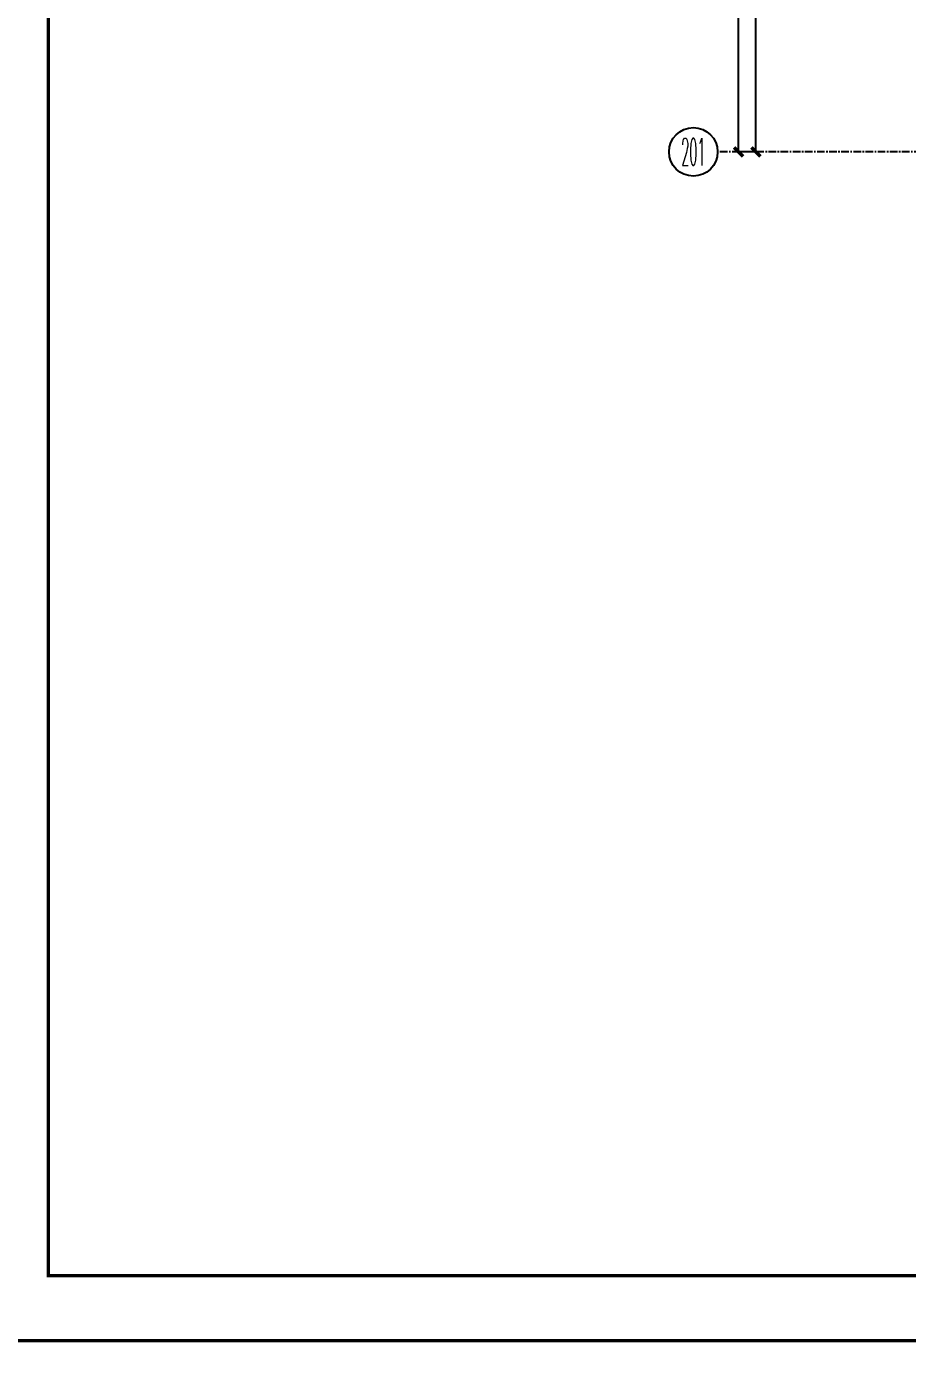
# Model space of a CAD drawing. Extents: x 782294 to 1727252, y -631030 to 17645.
# Drawn here: x 975283 to 1015903, y -454255 to -392118 of the extents above; entities that cross this region are included whole.
import ezdxf
from ezdxf.enums import TextEntityAlignment as Align

# ---------------------------------------------------------------- set-up
doc = ezdxf.new("R2010")
doc.units = 0
doc.linetypes.add('CENTER', pattern=[2, 1.25, -0.25, 0.25, -0.25])
doc.layers.get('Defpoints').update_dxf_attribs({"color": 210})
for name, color, linetype in [('0-cxFrame', 155, 'Continuous'), ('3符号', 3, 'Continuous'), ('DIM', 173, 'Continuous'), ('DOTE', 1, 'CENTER')]:
    doc.layers.add(name, color=color, linetype=linetype)
doc.layers.add('0-cxText', color=131, linetype='Continuous', lineweight=25)
doc.styles.add('_TCH_AXIS', font='COMPLEX', dxfattribs={"bigfont": 'GBCBIG'})
doc.styles.add('cx_tuming', font='simhei.ttf')
doc.styles.add('cx_tuqian1', font='')
doc.styles.add('DHTEXT-1', font='romans.shx', dxfattribs={"width": 0.7, "bigfont": 'chinese.shx'})
doc.styles.add('黑体', font='simhei.ttf', dxfattribs={"height": 12})
doc.styles.get('cx_tuqian1').set_extended_font_data('SimSun')
doc.dimstyles.new('ZN280', dxfattribs={"dimscale": 280, "dimtxt": 2.5, "dimasz": 1.5, "dimexe": 1, "dimexo": 2, "dimgap": 0.9, "dimtad": 1, "dimdec": 0, "dimdsep": 46, "dimtxsty": 'DHTEXT-1', "dimblk": 'ARCHTICK', "dimcen": 2.5, "dimclrd": 173, "dimclre": 173, "dimclrt": 7, "dimazin": 2, "dimtfac": 1, "dimtdec": 0, "dimtix": 1, "dimtmove": 2, "dimatfit": 3, "dimfxl": 0, "dimarcsym": 0})

# ---------------------------------------------------------------- blocks, each defined once
blk = doc.blocks.new('TK22.A1 L(Dragon)')
at = {"layer": '0-cxFrame', "color": 7, "const_width": 0.5}
blk.add_lwpolyline([(0, 0), (-841, 0), (-841, 594), (0, 594)], close=True, dxfattribs=at)
at = {"layer": '0-cxFrame', "const_width": 0.5}
blk.add_lwpolyline([(-80, 10), (-821, 10), (-821, 584), (-80, 584)], close=True, dxfattribs=at)
at = {"style": '黑体', "flags": 4}
blk.add_attdef('图幅', text='', height=3.3, dxfattribs=at).set_placement((-40, 3), align=Align.RIGHT)
at = {"layer": '0-cxText', "flags": 4}
for tag, height, style, p in [('建设单位', 3.5, 'cx_tuming', (-45, 240)), ('项目名称', 3.5, 'cx_tuming', (-45, 210)), ('子项名称', 3.5, 'cx_tuming', (-45, 180)), ('工程编号', 3.3, 'cx_tuqian1', (-35, 165)), ('图名1', 3.5, 'cx_tuming', (-45, 87)), ('图名2', 3.5, 'cx_tuming', (-45, 79)), ('图名3', 3.5, 'cx_tuming', (-45, 71)), ('出图日期', 3.3, 'cx_tuqian1', (-39, 60)), ('专业', 3.3, 'cx_tuqian1', (-55, 52)), ('图号', 3.3, 'cx_tuqian1', (-55, 44)), ('版次', 3.3, 'cx_tuqian1', (-20, 44))]:
    blk.add_attdef(tag, text='', height=height, dxfattribs=dict(at, style=style)).set_placement(p, align=Align.MIDDLE)
at = {"layer": 'Defpoints', "color": 6, "flags": 4}
for tag, height, style, p in [('tufu', 3.3, '黑体', (-12, 12)), ('dwfname', 4, 'cx_tuqian1', (-80, 3))]:
    blk.add_attdef(tag, text='', height=height, dxfattribs=dict(at, style=style)).set_placement(p, align=Align.RIGHT)
blk = doc.blocks.new('_ArchTick')
at = {"color": 0, "linetype": 'ByBlock', "const_width": 0.4}
blk.add_lwpolyline([(-0.5, -0.5), (0.5, 0.5)], dxfattribs=at)
blk = doc.blocks.new('*D1431')
at = {"layer": 'Defpoints', "color": 0, "ltscale": 2800, "transparency": 16777216}
for p in [(-8506.190966378435, 16499.99999999913), (-9328.401316039268, -8.732471352106203e-10), (-8506.190966378668, -8.731149137020115e-10)]:
    blk.add_point(p, dxfattribs=at)
at = {"layer": 'DIM', "color": 173, "linetype": 'ByBlock', "lineweight": -2, "ltscale": 2800, "transparency": 16777216}
for p, q in [((-9066.190966378435, 16499.99999999913), (-9608.401316039271, 16499.99999999913)), ((-9328.401316039271, 16499.99999999913), (-9328.40131603927, 9563.666666665793)), ((-9328.401316039268, -8.732471352106203e-10), (-9328.40131603927, 6936.333333332461)), ((-9066.190966378668, -8.732049685703934e-10), (-9608.401316039268, -8.732921626448112e-10))]:
    blk.add_line(p, q, dxfattribs=at)
at = {"layer": 'DIM', "color": 173, "lineweight": -2, "ltscale": 2800, "transparency": 16777216, "xscale": 420, "yscale": 420, "zscale": 420}
for p, rotation in [((-9328.401316039271, 16499.99999999913), 90), ((-9328.401316039268, -8.732471352106203e-10), 270)]:
    blk.add_blockref('_ArchTick', p, dxfattribs=dict(at, rotation=rotation))
at = {"layer": 'DIM', "color": 7, "ltscale": 2800, "transparency": 16777216, "insert": (-9053.401316042757, 8249.999999999127), "char_height": 700, "attachment_point": 5, "rotation": 90, "style": 'DHTEXT-1'}
blk.add_mtext('16500', dxfattribs=at)
blk = doc.blocks.new('*D1472')
at = {"layer": 'Defpoints', "color": 0, "ltscale": 2800, "transparency": 16777216}
for p in [(-8606.19096637797, 82499.99999999916), (-10128.40131603415, 5.796287081938211e-11), (-8606.190966378668, 5.820766091346743e-11)]:
    blk.add_point(p, dxfattribs=at)
at = {"layer": 'DIM', "color": 173, "linetype": 'ByBlock', "lineweight": -2, "ltscale": 2800, "transparency": 16777216}
for p, q in [((-9166.19096637797, 82499.99999999916), (-10408.40131603416, 82499.99999999916)), ((-10128.40131603416, 82499.99999999916), (-10128.40131603415, 42598.66666852984)), ((-10128.40131603415, 5.796287081938211e-11), (-10128.40131603415, 39901.33333519651)), ((-9166.190966378668, 5.811760604508555e-11), (-10408.40131603415, 5.791784338519117e-11))]:
    blk.add_line(p, q, dxfattribs=at)
at = {"layer": 'DIM', "color": 173, "lineweight": -2, "ltscale": 2800, "transparency": 16777216, "xscale": 420, "yscale": 420, "zscale": 420}
for p, rotation in [((-10128.40131603416, 82499.99999999916), 90), ((-10128.40131603415, 5.796287081938211e-11), 270)]:
    blk.add_blockref('_ArchTick', p, dxfattribs=dict(at, rotation=rotation))
at = {"layer": 'DIM', "color": 7, "ltscale": 2800, "transparency": 16777216, "insert": (-9853.401316041825, 41250.00000186317), "char_height": 700, "attachment_point": 5, "rotation": 90, "style": 'DHTEXT-1'}
blk.add_mtext('82500', dxfattribs=at)
blk = doc.blocks.new('卓越-轴号')
blk.add_circle((0, 0), 4)
at = {"color": 0, "style": '_TCH_AXIS', "width": 1.041666666666667, "flags": 8}
blk.add_attdef('A', text='', height=4.48, dxfattribs=at).set_placement((-2, -2.240000000001601), (2, -2.240000000001601), align=Align.FIT)
blk = doc.blocks.new('20250821100646')
at = {"layer": 'DOTE', "ltscale": 280}
blk.add_line((165204.1845321655, -8.731149137020111e-10), (-11095.81546783447, 5.820766091346741e-11), dxfattribs=at)
at = {"layer": '3符号', "color": 7}
ref = blk.add_blockref('卓越-轴号', (-12215.81546783494, -7.566995918750763e-10), dxfattribs=dict(at, xscale=280, yscale=280, zscale=280))
ref.add_attrib('A', '201', dxfattribs={"layer": '0', "color": 0, "height": 1254.4, "style": '_TCH_AXIS', "width": 0.3826530612244897}).set_placement((-12775.81546783494, -627.2000000011758), (-11655.81546783494, -627.2000000011758), align=Align.FIT)
at = {"layer": 'DIM', "ltscale": 2800}
for base, p1, p2, angle, picture, middle in [((-10128.40131603415, 5.796287081938211e-11), (-8606.190966377966, 82499.99999999913), (-8606.190966378665, 5.820766091346741e-11), 269.99999999999955, '*D1472', (-9853.401316041825, 41250.00000186317)), ((-9328.401316039268, -8.732471352106203e-10), (-8506.190966378432, 16499.99999999913), (-8506.190966378665, -8.731149137020111e-10), 269.9999999999992, '*D1431', (-9053.401316042757, 8249.999999999127))]:
    dim = blk.add_linear_dim(base=base, p1=p1, p2=p2, angle=angle, dimstyle='ZN280', dxfattribs=at)
    dim.commit()
    dim.dimension.update_dxf_attribs({"geometry": picture, "text_midpoint": middle, "dimtype": 129})

msp = doc.modelspace()

# ---------------------------------------------------------------- block references
at = {"layer": '0-cxFrame', "xscale": 300, "yscale": 300, "zscale": 300}
for p in [(1222576.741675966, -452755.3997795803), (1222576.741675966, -630955.3997795803)]:
    msp.add_blockref('TK22.A1 L(Dragon)', p, dxfattribs=at)
at = {"layer": 'DIM', "ltscale": 1500}
msp.add_blockref('20250821100646', (1018254.948570974, -397885.7412019921), dxfattribs=at)

doc.saveas('drawing.dxf')
